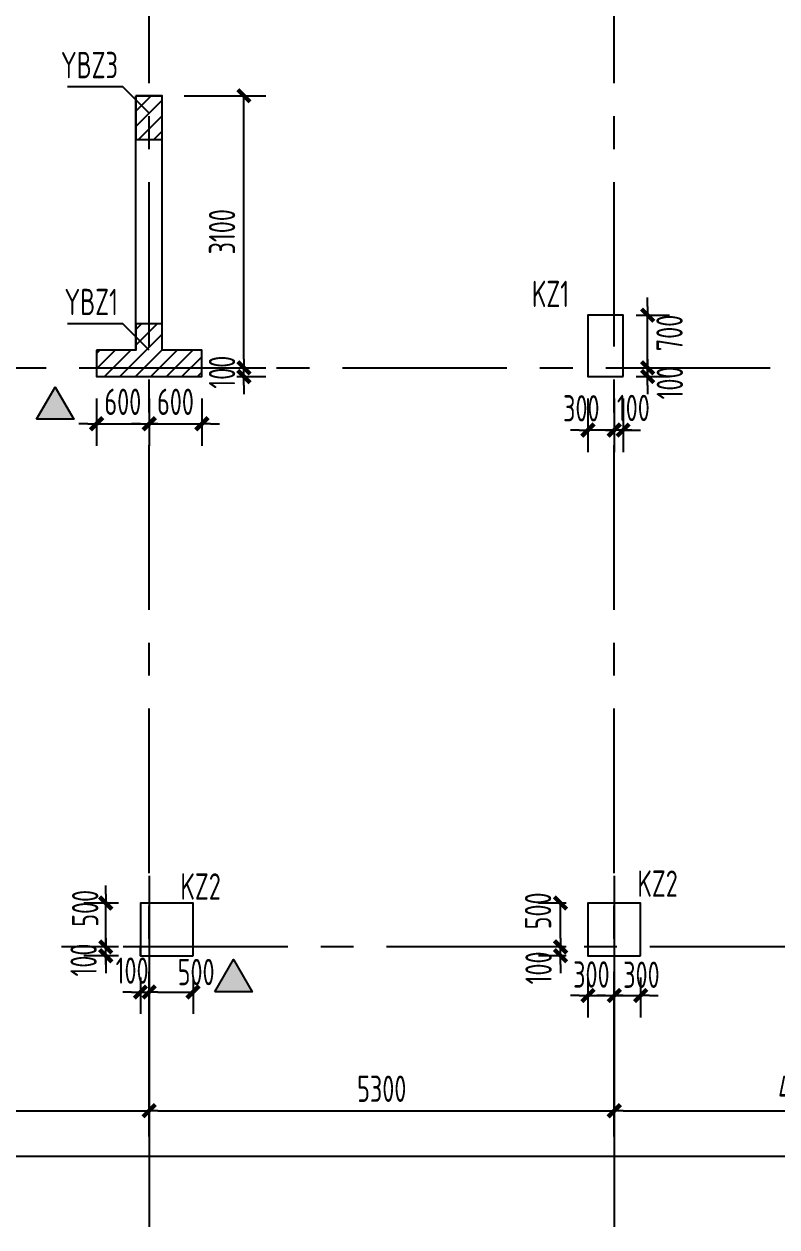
# Model space of a CAD drawing. Extents: x 580289 to 1106878, y -144605 to 78052.
# Drawn here: x 702935 to 711514, y 49127 to 62835 of the extents above; entities that cross this region are included whole.
import ezdxf
from ezdxf.enums import TextEntityAlignment as Align

# ---------------------------------------------------------------- set-up
doc = ezdxf.new("R2010")
doc.units = 0
doc.header["$LTSCALE"] = 100
doc.linetypes.add('CENTER', pattern=[2, 1.25, -0.25, 0.25, -0.25])
doc.linetypes.add('DASHED', pattern=[0.75, 0.5, -0.25])
doc.layers.get('0').update_dxf_attribs({"linetype": 'CONTINUOUS'})
doc.layers.get('Defpoints').update_dxf_attribs({"linetype": 'CONTINUOUS'})
for name, color, linetype in [('AXIS', 3, 'CONTINUOUS'), ('b边缘构件', 240, 'CONTINUOUS'), ('b边缘构件阴影', 240, 'CONTINUOUS'), ('COLU', 7, 'CONTINUOUS'), ('COLU_DASH', 9, 'DASHED'), ('DIM', 3, 'CONTINUOUS'), ('PAXIS', 253, 'CENTER'), ('TEXT', 2, 'CONTINUOUS'), ('THIN', 7, 'CONTINUOUS'), ('柱标注', 2, 'CONTINUOUS')]:
    doc.layers.add(name, color=color, linetype=linetype)
doc.styles.get("Standard").update_dxf_attribs({"font": 'tssdeng.shx', "width": 0.7, "bigfont": 'tssdchn.shx'})
doc.styles.add('TSSD_Dimension', font='Tssdeng.shx', dxfattribs={"width": 0.7, "bigfont": 'tssdchn.shx'})
doc.dimstyles.new('TSSD_100_100$0', dxfattribs={"dimtxt": 300, "dimasz": 100, "dimexe": 250, "dimexo": 250, "dimgap": 100, "dimtad": 1, "dimdec": 0, "dimzin": 0, "dimdsep": 46, "dimtxsty": 'TSSD_Dimension', "dimblk": '_TSDBK', "dimblk1": '_TSDBK', "dimblk2": '_TSDBK', "dimsah": 1, "dimcen": 0, "dimclrt": 7, "dimadec": 0, "dimazin": 0, "dimtfac": 1, "dimtdec": 0, "dimtix": 1, "dimtmove": 2, "dimatfit": 3, "dimldrblk": '_TSDBK', "dimfxl": 1, "dimtolj": 1, "dimtzin": 0, "dimarcsym": 0})

# ---------------------------------------------------------------- blocks, each defined once
blk = doc.blocks.new('_TSDBK')
blk.add_line((-1, 0), (0, 0))
at = {"const_width": 0.5}
blk.add_lwpolyline([(-0.7, -0.7), (0.7, 0.7)], dxfattribs=at)
blk = doc.blocks.new('*D106')
at = {"layer": 'Defpoints', "color": 0}
for p in [(705111, 58918), (705111, 58818), (705441, 58918)]:
    blk.add_point(p, dxfattribs=at)
at = {"layer": 'DIM', "color": 0, "lineweight": -2}
for p, q in [((705441, 59018), (705441, 59118)), ((705361, 58918), (705691, 58918)), ((705361, 58818), (705691, 58818)), ((705441, 58818), (705441, 58918)), ((705441, 58718), (705441, 58618))]:
    blk.add_line(p, q, dxfattribs=at)
at = {"layer": 'DIM', "color": 0, "lineweight": -2, "xscale": 100, "yscale": 100, "zscale": 100}
for p, rotation in [((705441, 58918), 270), ((705441, 58818), 90)]:
    blk.add_blockref('_TSDBK', p, dxfattribs=dict(at, rotation=rotation))
at = {"layer": 'DIM', "color": 7, "insert": (705191, 58868), "char_height": 300, "attachment_point": 5, "rotation": 90, "style": 'TSSD_Dimension'}
blk.add_mtext('\\A1;100', dxfattribs=at)
blk = doc.blocks.new('*D107')
at = {"layer": 'Defpoints', "color": 0}
for p in [(704511, 62018), (705441, 62018), (705111, 58918)]:
    blk.add_point(p, dxfattribs=at)
at = {"layer": 'DIM', "color": 0, "lineweight": -2}
for p, q in [((704761, 62018), (705691, 62018)), ((705441, 59018), (705441, 61918)), ((705361, 58918), (705691, 58918))]:
    blk.add_line(p, q, dxfattribs=at)
at = {"layer": 'DIM', "color": 0, "lineweight": -2, "xscale": 100, "yscale": 100, "zscale": 100}
for p, rotation in [((705441, 62018), 90), ((705441, 58918), 270)]:
    blk.add_blockref('_TSDBK', p, dxfattribs=dict(at, rotation=rotation))
at = {"layer": 'DIM', "color": 7, "insert": (705191, 60468), "char_height": 300, "attachment_point": 5, "rotation": 90, "style": 'TSSD_Dimension'}
blk.add_mtext('\\A1;3100', dxfattribs=at)
blk = doc.blocks.new('*D114')
at = {"layer": 'Defpoints', "color": 0}
for p in [(709661, 58918), (709661, 58818), (710041, 58818)]:
    blk.add_point(p, dxfattribs=at)
at = {"layer": 'DIM', "color": 0, "lineweight": -2}
for p, q in [((710041, 59018), (710041, 59118)), ((709911, 58918), (710291, 58918)), ((709911, 58818), (710291, 58818)), ((710041, 58918), (710041, 58818)), ((710041, 58718), (710041, 58618))]:
    blk.add_line(p, q, dxfattribs=at)
at = {"layer": 'DIM', "color": 0, "lineweight": -2, "xscale": 100, "yscale": 100, "zscale": 100}
for p, rotation in [((710041, 58918), 270), ((710041, 58818), 90)]:
    blk.add_blockref('_TSDBK', p, dxfattribs=dict(at, rotation=rotation))
at = {"layer": 'DIM', "color": 7, "insert": (710294, 58745), "char_height": 300, "attachment_point": 5, "rotation": 90, "style": 'TSSD_Dimension'}
blk.add_mtext('\\A1;100', dxfattribs=at)
blk = doc.blocks.new('*D115')
at = {"layer": 'Defpoints', "color": 0}
for p in [(709661, 59518), (710041, 59518), (709661, 58818)]:
    blk.add_point(p, dxfattribs=at)
at = {"layer": 'DIM', "color": 0, "lineweight": -2}
for p, q in [((710041, 59618), (710041, 59718)), ((709911, 59518), (710291, 59518)), ((710041, 58818), (710041, 59518)), ((709911, 58818), (710291, 58818)), ((710041, 58718), (710041, 58618))]:
    blk.add_line(p, q, dxfattribs=at)
at = {"layer": 'DIM', "color": 0, "lineweight": -2, "xscale": 100, "yscale": 100, "zscale": 100}
for p, rotation in [((710041, 59518), 270), ((710041, 58818), 90)]:
    blk.add_blockref('_TSDBK', p, dxfattribs=dict(at, rotation=rotation))
at = {"layer": 'DIM', "color": 7, "insert": (710290, 59315), "char_height": 300, "attachment_point": 5, "rotation": 90, "style": 'TSSD_Dimension'}
blk.add_mtext('\\A1;700', dxfattribs=at)
blk = doc.blocks.new('*D116')
at = {"layer": 'Defpoints', "color": 0}
for p in [(709661, 58818), (709761, 58818), (709661, 58208)]:
    blk.add_point(p, dxfattribs=at)
at = {"layer": 'DIM', "color": 0, "lineweight": -2}
for p, q in [((709661, 58568), (709661, 57958)), ((709761, 58568), (709761, 57958)), ((709561, 58208), (709461, 58208)), ((709761, 58208), (709661, 58208)), ((709861, 58208), (709961, 58208))]:
    blk.add_line(p, q, dxfattribs=at)
at = {"layer": 'DIM', "color": 0, "lineweight": -2, "xscale": 100, "yscale": 100, "zscale": 100}
for p, rotation in [((709661, 58208), 359.9999999933299), ((709761, 58208), 179.9999999933299)]:
    blk.add_blockref('_TSDBK', p, dxfattribs=dict(at, rotation=rotation))
at = {"layer": 'DIM', "color": 7, "insert": (709878, 58460), "char_height": 300, "attachment_point": 5, "rotation": 360, "style": 'TSSD_Dimension'}
blk.add_mtext('\\A1;100', dxfattribs=at)
blk = doc.blocks.new('*D117')
at = {"layer": 'Defpoints', "color": 0}
for p in [(709361, 58818), (709661, 58818), (709361, 58208)]:
    blk.add_point(p, dxfattribs=at)
at = {"layer": 'DIM', "color": 0, "lineweight": -2}
for p, q in [((709361, 58568), (709361, 57958)), ((709661, 58568), (709661, 57958)), ((709261, 58208), (709161, 58208)), ((709661, 58208), (709361, 58208)), ((709761, 58208), (709861, 58208))]:
    blk.add_line(p, q, dxfattribs=at)
at = {"layer": 'DIM', "color": 0, "lineweight": -2, "xscale": 100, "yscale": 100, "zscale": 100}
for p, rotation in [((709361, 58208), 359.9999999933299), ((709661, 58208), 179.9999999933299)]:
    blk.add_blockref('_TSDBK', p, dxfattribs=dict(at, rotation=rotation))
at = {"layer": 'DIM', "color": 7, "insert": (709285, 58456), "char_height": 300, "attachment_point": 5, "rotation": 360, "style": 'TSSD_Dimension'}
blk.add_mtext('\\A1;300', dxfattribs=at)
blk = doc.blocks.new('*D188')
at = {"layer": 'Defpoints', "color": 0}
for p in [(704261, 52218), (704361, 52218), (704361, 51804)]:
    blk.add_point(p, dxfattribs=at)
at = {"layer": 'DIM', "color": 0, "lineweight": -2}
for p, q in [((704261, 51968), (704261, 51554)), ((704361, 51968), (704361, 51554)), ((704161, 51804), (704061, 51804)), ((704261, 51804), (704361, 51804)), ((704461, 51804), (704561, 51804))]:
    blk.add_line(p, q, dxfattribs=at)
at = {"layer": 'DIM', "color": 0, "lineweight": -2, "xscale": 100, "yscale": 100, "zscale": 100}
blk.add_blockref('_TSDBK', (704261, 51804), dxfattribs=at)
at = {"layer": 'DIM', "color": 0, "lineweight": -2, "xscale": 100, "yscale": 100, "zscale": 100, "rotation": 180}
blk.add_blockref('_TSDBK', (704361, 51804), dxfattribs=at)
at = {"layer": 'DIM', "color": 7, "insert": (704167, 52048), "char_height": 300, "attachment_point": 5, "style": 'TSSD_Dimension'}
blk.add_mtext('\\A1;100', dxfattribs=at)
blk = doc.blocks.new('*D189')
at = {"layer": 'Defpoints', "color": 0}
for p in [(704361, 52218), (704861, 52218), (704861, 51804)]:
    blk.add_point(p, dxfattribs=at)
at = {"layer": 'DIM', "color": 0, "lineweight": -2}
for p, q in [((704361, 51968), (704361, 51554)), ((704861, 51968), (704861, 51554)), ((704461, 51804), (704761, 51804))]:
    blk.add_line(p, q, dxfattribs=at)
at = {"layer": 'DIM', "color": 0, "lineweight": -2, "xscale": 100, "yscale": 100, "zscale": 100, "rotation": 180}
blk.add_blockref('_TSDBK', (704361, 51804), dxfattribs=at)
at = {"layer": 'DIM', "color": 0, "lineweight": -2, "xscale": 100, "yscale": 100, "zscale": 100}
blk.add_blockref('_TSDBK', (704861, 51804), dxfattribs=at)
at = {"layer": 'DIM', "color": 7, "insert": (704896, 52032), "char_height": 300, "attachment_point": 5, "style": 'TSSD_Dimension'}
blk.add_mtext('\\A1;500', dxfattribs=at)
blk = doc.blocks.new('*D190')
at = {"layer": 'Defpoints', "color": 0}
for p in [(703866, 52318), (704261, 52318), (704261, 52218)]:
    blk.add_point(p, dxfattribs=at)
at = {"layer": 'DIM', "color": 0, "lineweight": -2}
for p, q in [((703866, 52418), (703866, 52518)), ((704011, 52318), (703616, 52318)), ((703866, 52218), (703866, 52318)), ((704011, 52218), (703616, 52218)), ((703866, 52118), (703866, 52018))]:
    blk.add_line(p, q, dxfattribs=at)
at = {"layer": 'DIM', "color": 0, "lineweight": -2, "xscale": 100, "yscale": 100, "zscale": 100}
for p, rotation in [((703866, 52318), 270), ((703866, 52218), 90)]:
    blk.add_blockref('_TSDBK', p, dxfattribs=dict(at, rotation=rotation))
at = {"layer": 'DIM', "color": 7, "insert": (703614, 52169), "char_height": 300, "attachment_point": 5, "rotation": 90, "style": 'TSSD_Dimension'}
blk.add_mtext('\\A1;100', dxfattribs=at)
blk = doc.blocks.new('*D191')
at = {"layer": 'Defpoints', "color": 0}
for p in [(703866, 52818), (704261, 52818), (704261, 52318)]:
    blk.add_point(p, dxfattribs=at)
at = {"layer": 'DIM', "color": 0, "lineweight": -2}
for p, q in [((703866, 52918), (703866, 53018)), ((704011, 52818), (703616, 52818)), ((703866, 52318), (703866, 52818)), ((704011, 52318), (703616, 52318)), ((703866, 52218), (703866, 52118))]:
    blk.add_line(p, q, dxfattribs=at)
at = {"layer": 'DIM', "color": 0, "lineweight": -2, "xscale": 100, "yscale": 100, "zscale": 100}
for p, rotation in [((703866, 52818), 270), ((703866, 52318), 90)]:
    blk.add_blockref('_TSDBK', p, dxfattribs=dict(at, rotation=rotation))
at = {"layer": 'DIM', "color": 7, "insert": (703632, 52758), "char_height": 300, "attachment_point": 5, "rotation": 90, "style": 'TSSD_Dimension'}
blk.add_mtext('\\A1;500', dxfattribs=at)
blk = doc.blocks.new('*D192')
at = {"layer": 'Defpoints', "color": 0}
for p in [(709361, 52218), (709661, 52218), (709661, 51765)]:
    blk.add_point(p, dxfattribs=at)
at = {"layer": 'DIM', "color": 0, "lineweight": -2}
for p, q in [((709361, 51968), (709361, 51515)), ((709661, 51968), (709661, 51515)), ((709261, 51765), (709161, 51765)), ((709361, 51765), (709661, 51765)), ((709761, 51765), (709861, 51765))]:
    blk.add_line(p, q, dxfattribs=at)
at = {"layer": 'DIM', "color": 0, "lineweight": -2, "xscale": 100, "yscale": 100, "zscale": 100}
blk.add_blockref('_TSDBK', (709361, 51765), dxfattribs=at)
at = {"layer": 'DIM', "color": 0, "lineweight": -2, "xscale": 100, "yscale": 100, "zscale": 100, "rotation": 180}
blk.add_blockref('_TSDBK', (709661, 51765), dxfattribs=at)
at = {"layer": 'DIM', "color": 7, "insert": (709400, 52004), "char_height": 300, "attachment_point": 5, "style": 'TSSD_Dimension'}
blk.add_mtext('\\A1;300', dxfattribs=at)
blk = doc.blocks.new('*D193')
at = {"layer": 'Defpoints', "color": 0}
for p in [(709661, 52218), (709961, 52218), (709961, 51765)]:
    blk.add_point(p, dxfattribs=at)
at = {"layer": 'DIM', "color": 0, "lineweight": -2}
for p, q in [((709661, 51968), (709661, 51515)), ((709961, 51968), (709961, 51515)), ((709561, 51765), (709461, 51765)), ((709661, 51765), (709961, 51765)), ((710061, 51765), (710161, 51765))]:
    blk.add_line(p, q, dxfattribs=at)
at = {"layer": 'DIM', "color": 0, "lineweight": -2, "xscale": 100, "yscale": 100, "zscale": 100}
blk.add_blockref('_TSDBK', (709661, 51765), dxfattribs=at)
at = {"layer": 'DIM', "color": 0, "lineweight": -2, "xscale": 100, "yscale": 100, "zscale": 100, "rotation": 180}
blk.add_blockref('_TSDBK', (709961, 51765), dxfattribs=at)
at = {"layer": 'DIM', "color": 7, "insert": (709970, 52001), "char_height": 300, "attachment_point": 5, "style": 'TSSD_Dimension'}
blk.add_mtext('\\A1;300', dxfattribs=at)
blk = doc.blocks.new('*D194')
at = {"layer": 'Defpoints', "color": 0}
for p in [(709048, 52318), (709361, 52318), (709361, 52218)]:
    blk.add_point(p, dxfattribs=at)
at = {"layer": 'DIM', "color": 0, "lineweight": -2}
for p, q in [((709048, 52418), (709048, 52518)), ((709111, 52318), (708798, 52318)), ((709048, 52218), (709048, 52318)), ((709111, 52218), (708798, 52218)), ((709048, 52118), (709048, 52018))]:
    blk.add_line(p, q, dxfattribs=at)
at = {"layer": 'DIM', "color": 0, "lineweight": -2, "xscale": 100, "yscale": 100, "zscale": 100}
for p, rotation in [((709048, 52318), 270), ((709048, 52218), 90)]:
    blk.add_blockref('_TSDBK', p, dxfattribs=dict(at, rotation=rotation))
at = {"layer": 'DIM', "color": 7, "insert": (708798, 52079), "char_height": 300, "attachment_point": 5, "rotation": 90, "style": 'TSSD_Dimension'}
blk.add_mtext('\\A1;100', dxfattribs=at)
blk = doc.blocks.new('*D195')
at = {"layer": 'Defpoints', "color": 0}
for p in [(709048, 52818), (709361, 52818), (709361, 52318)]:
    blk.add_point(p, dxfattribs=at)
at = {"layer": 'DIM', "color": 0, "lineweight": -2}
for p, q in [((709111, 52818), (708798, 52818)), ((709048, 52418), (709048, 52718)), ((709111, 52318), (708798, 52318))]:
    blk.add_line(p, q, dxfattribs=at)
at = {"layer": 'DIM', "color": 0, "lineweight": -2, "xscale": 100, "yscale": 100, "zscale": 100}
for p, rotation in [((709048, 52818), 90), ((709048, 52318), 270)]:
    blk.add_blockref('_TSDBK', p, dxfattribs=dict(at, rotation=rotation))
at = {"layer": 'DIM', "color": 7, "insert": (708792, 52729), "char_height": 300, "attachment_point": 5, "rotation": 90, "style": 'TSSD_Dimension'}
blk.add_mtext('\\A1;500', dxfattribs=at)
blk = doc.blocks.new('*D343')
at = {"layer": 'Defpoints', "color": 0}
for p in [(704511, 62018), (705441, 62018), (705111, 58918)]:
    blk.add_point(p, dxfattribs=at)
at = {"layer": 'DIM', "color": 0, "lineweight": -2}
for p, q in [((704761, 62018), (705691, 62018)), ((705441, 59018), (705441, 61918)), ((705361, 58918), (705691, 58918))]:
    blk.add_line(p, q, dxfattribs=at)
at = {"layer": 'DIM', "color": 0, "lineweight": -2, "xscale": 100, "yscale": 100, "zscale": 100}
for p, rotation in [((705441, 62018), 90), ((705441, 58918), 270)]:
    blk.add_blockref('_TSDBK', p, dxfattribs=dict(at, rotation=rotation))
at = {"layer": 'DIM', "color": 7, "insert": (705191, 60468), "char_height": 300, "attachment_point": 5, "rotation": 90, "style": 'TSSD_Dimension'}
blk.add_mtext('\\A1;3100', dxfattribs=at)
blk = doc.blocks.new('*D350')
at = {"layer": 'Defpoints', "color": 0}
for p in [(709661, 58918), (709661, 58818), (710041, 58818)]:
    blk.add_point(p, dxfattribs=at)
at = {"layer": 'DIM', "color": 0, "lineweight": -2}
for p, q in [((710041, 59018), (710041, 59118)), ((709911, 58918), (710291, 58918)), ((709911, 58818), (710291, 58818)), ((710041, 58918), (710041, 58818)), ((710041, 58718), (710041, 58618))]:
    blk.add_line(p, q, dxfattribs=at)
at = {"layer": 'DIM', "color": 0, "lineweight": -2, "xscale": 100, "yscale": 100, "zscale": 100}
for p, rotation in [((710041, 58918), 270), ((710041, 58818), 90)]:
    blk.add_blockref('_TSDBK', p, dxfattribs=dict(at, rotation=rotation))
at = {"layer": 'DIM', "color": 7, "insert": (710294, 58745), "char_height": 300, "attachment_point": 5, "rotation": 90, "style": 'TSSD_Dimension'}
blk.add_mtext('\\A1;100', dxfattribs=at)
blk = doc.blocks.new('*D351')
at = {"layer": 'Defpoints', "color": 0}
for p in [(709661, 59518), (710041, 59518), (709661, 58818)]:
    blk.add_point(p, dxfattribs=at)
at = {"layer": 'DIM', "color": 0, "lineweight": -2}
for p, q in [((710041, 59618), (710041, 59718)), ((709911, 59518), (710291, 59518)), ((710041, 58818), (710041, 59518)), ((709911, 58818), (710291, 58818)), ((710041, 58718), (710041, 58618))]:
    blk.add_line(p, q, dxfattribs=at)
at = {"layer": 'DIM', "color": 0, "lineweight": -2, "xscale": 100, "yscale": 100, "zscale": 100}
for p, rotation in [((710041, 59518), 270), ((710041, 58818), 90)]:
    blk.add_blockref('_TSDBK', p, dxfattribs=dict(at, rotation=rotation))
at = {"layer": 'DIM', "color": 7, "insert": (710290, 59315), "char_height": 300, "attachment_point": 5, "rotation": 90, "style": 'TSSD_Dimension'}
blk.add_mtext('\\A1;700', dxfattribs=at)
blk = doc.blocks.new('*D352')
at = {"layer": 'Defpoints', "color": 0}
for p in [(709661, 58818), (709761, 58818), (709661, 58208)]:
    blk.add_point(p, dxfattribs=at)
at = {"layer": 'DIM', "color": 0, "lineweight": -2}
for p, q in [((709661, 58568), (709661, 57958)), ((709761, 58568), (709761, 57958)), ((709561, 58208), (709461, 58208)), ((709761, 58208), (709661, 58208)), ((709861, 58208), (709961, 58208))]:
    blk.add_line(p, q, dxfattribs=at)
at = {"layer": 'DIM', "color": 0, "lineweight": -2, "xscale": 100, "yscale": 100, "zscale": 100}
for p, rotation in [((709661, 58208), 359.9999999933299), ((709761, 58208), 179.9999999933299)]:
    blk.add_blockref('_TSDBK', p, dxfattribs=dict(at, rotation=rotation))
at = {"layer": 'DIM', "color": 7, "insert": (709878, 58460), "char_height": 300, "attachment_point": 5, "rotation": 360, "style": 'TSSD_Dimension'}
blk.add_mtext('\\A1;100', dxfattribs=at)
blk = doc.blocks.new('*D353')
at = {"layer": 'Defpoints', "color": 0}
for p in [(709361, 58818), (709661, 58818), (709361, 58208)]:
    blk.add_point(p, dxfattribs=at)
at = {"layer": 'DIM', "color": 0, "lineweight": -2}
for p, q in [((709361, 58568), (709361, 57958)), ((709661, 58568), (709661, 57958)), ((709261, 58208), (709161, 58208)), ((709661, 58208), (709361, 58208)), ((709761, 58208), (709861, 58208))]:
    blk.add_line(p, q, dxfattribs=at)
at = {"layer": 'DIM', "color": 0, "lineweight": -2, "xscale": 100, "yscale": 100, "zscale": 100}
for p, rotation in [((709361, 58208), 359.9999999933299), ((709661, 58208), 179.9999999933299)]:
    blk.add_blockref('_TSDBK', p, dxfattribs=dict(at, rotation=rotation))
at = {"layer": 'DIM', "color": 7, "insert": (709285, 58456), "char_height": 300, "attachment_point": 5, "rotation": 360, "style": 'TSSD_Dimension'}
blk.add_mtext('\\A1;300', dxfattribs=at)
blk = doc.blocks.new('*D431')
at = {"layer": 'Defpoints', "color": 0}
for p in [(704261, 52218), (704361, 52218), (704361, 51804)]:
    blk.add_point(p, dxfattribs=at)
at = {"layer": 'DIM', "color": 0, "lineweight": -2}
for p, q in [((704261, 51968), (704261, 51554)), ((704361, 51968), (704361, 51554)), ((704161, 51804), (704061, 51804)), ((704261, 51804), (704361, 51804)), ((704461, 51804), (704561, 51804))]:
    blk.add_line(p, q, dxfattribs=at)
at = {"layer": 'DIM', "color": 0, "lineweight": -2, "xscale": 100, "yscale": 100, "zscale": 100}
blk.add_blockref('_TSDBK', (704261, 51804), dxfattribs=at)
at = {"layer": 'DIM', "color": 0, "lineweight": -2, "xscale": 100, "yscale": 100, "zscale": 100, "rotation": 180}
blk.add_blockref('_TSDBK', (704361, 51804), dxfattribs=at)
at = {"layer": 'DIM', "color": 7, "insert": (704167, 52048), "char_height": 300, "attachment_point": 5, "style": 'TSSD_Dimension'}
blk.add_mtext('\\A1;100', dxfattribs=at)
blk = doc.blocks.new('*D432')
at = {"layer": 'Defpoints', "color": 0}
for p in [(704361, 52218), (704861, 52218), (704861, 51804)]:
    blk.add_point(p, dxfattribs=at)
at = {"layer": 'DIM', "color": 0, "lineweight": -2}
for p, q in [((704361, 51968), (704361, 51554)), ((704861, 51968), (704861, 51554)), ((704461, 51804), (704761, 51804))]:
    blk.add_line(p, q, dxfattribs=at)
at = {"layer": 'DIM', "color": 0, "lineweight": -2, "xscale": 100, "yscale": 100, "zscale": 100, "rotation": 180}
blk.add_blockref('_TSDBK', (704361, 51804), dxfattribs=at)
at = {"layer": 'DIM', "color": 0, "lineweight": -2, "xscale": 100, "yscale": 100, "zscale": 100}
blk.add_blockref('_TSDBK', (704861, 51804), dxfattribs=at)
at = {"layer": 'DIM', "color": 7, "insert": (704896, 52032), "char_height": 300, "attachment_point": 5, "style": 'TSSD_Dimension'}
blk.add_mtext('\\A1;500', dxfattribs=at)
blk = doc.blocks.new('*D433')
at = {"layer": 'Defpoints', "color": 0}
for p in [(703866, 52318), (704261, 52318), (704261, 52218)]:
    blk.add_point(p, dxfattribs=at)
at = {"layer": 'DIM', "color": 0, "lineweight": -2}
for p, q in [((703866, 52418), (703866, 52518)), ((704011, 52318), (703616, 52318)), ((703866, 52218), (703866, 52318)), ((704011, 52218), (703616, 52218)), ((703866, 52118), (703866, 52018))]:
    blk.add_line(p, q, dxfattribs=at)
at = {"layer": 'DIM', "color": 0, "lineweight": -2, "xscale": 100, "yscale": 100, "zscale": 100}
for p, rotation in [((703866, 52318), 270), ((703866, 52218), 90)]:
    blk.add_blockref('_TSDBK', p, dxfattribs=dict(at, rotation=rotation))
at = {"layer": 'DIM', "color": 7, "insert": (703614, 52169), "char_height": 300, "attachment_point": 5, "rotation": 90, "style": 'TSSD_Dimension'}
blk.add_mtext('\\A1;100', dxfattribs=at)
blk = doc.blocks.new('*D434')
at = {"layer": 'Defpoints', "color": 0}
for p in [(703866, 52818), (704261, 52818), (704261, 52318)]:
    blk.add_point(p, dxfattribs=at)
at = {"layer": 'DIM', "color": 0, "lineweight": -2}
for p, q in [((703866, 52918), (703866, 53018)), ((704011, 52818), (703616, 52818)), ((703866, 52318), (703866, 52818)), ((704011, 52318), (703616, 52318)), ((703866, 52218), (703866, 52118))]:
    blk.add_line(p, q, dxfattribs=at)
at = {"layer": 'DIM', "color": 0, "lineweight": -2, "xscale": 100, "yscale": 100, "zscale": 100}
for p, rotation in [((703866, 52818), 270), ((703866, 52318), 90)]:
    blk.add_blockref('_TSDBK', p, dxfattribs=dict(at, rotation=rotation))
at = {"layer": 'DIM', "color": 7, "insert": (703632, 52758), "char_height": 300, "attachment_point": 5, "rotation": 90, "style": 'TSSD_Dimension'}
blk.add_mtext('\\A1;500', dxfattribs=at)
blk = doc.blocks.new('*D435')
at = {"layer": 'Defpoints', "color": 0}
for p in [(709361, 52218), (709661, 52218), (709661, 51765)]:
    blk.add_point(p, dxfattribs=at)
at = {"layer": 'DIM', "color": 0, "lineweight": -2}
for p, q in [((709361, 51968), (709361, 51515)), ((709661, 51968), (709661, 51515)), ((709261, 51765), (709161, 51765)), ((709361, 51765), (709661, 51765)), ((709761, 51765), (709861, 51765))]:
    blk.add_line(p, q, dxfattribs=at)
at = {"layer": 'DIM', "color": 0, "lineweight": -2, "xscale": 100, "yscale": 100, "zscale": 100}
blk.add_blockref('_TSDBK', (709361, 51765), dxfattribs=at)
at = {"layer": 'DIM', "color": 0, "lineweight": -2, "xscale": 100, "yscale": 100, "zscale": 100, "rotation": 180}
blk.add_blockref('_TSDBK', (709661, 51765), dxfattribs=at)
at = {"layer": 'DIM', "color": 7, "insert": (709400, 52004), "char_height": 300, "attachment_point": 5, "style": 'TSSD_Dimension'}
blk.add_mtext('\\A1;300', dxfattribs=at)
blk = doc.blocks.new('*D436')
at = {"layer": 'Defpoints', "color": 0}
for p in [(709661, 52218), (709961, 52218), (709961, 51765)]:
    blk.add_point(p, dxfattribs=at)
at = {"layer": 'DIM', "color": 0, "lineweight": -2}
for p, q in [((709661, 51968), (709661, 51515)), ((709961, 51968), (709961, 51515)), ((709561, 51765), (709461, 51765)), ((709661, 51765), (709961, 51765)), ((710061, 51765), (710161, 51765))]:
    blk.add_line(p, q, dxfattribs=at)
at = {"layer": 'DIM', "color": 0, "lineweight": -2, "xscale": 100, "yscale": 100, "zscale": 100}
blk.add_blockref('_TSDBK', (709661, 51765), dxfattribs=at)
at = {"layer": 'DIM', "color": 0, "lineweight": -2, "xscale": 100, "yscale": 100, "zscale": 100, "rotation": 180}
blk.add_blockref('_TSDBK', (709961, 51765), dxfattribs=at)
at = {"layer": 'DIM', "color": 7, "insert": (709970, 52001), "char_height": 300, "attachment_point": 5, "style": 'TSSD_Dimension'}
blk.add_mtext('\\A1;300', dxfattribs=at)
blk = doc.blocks.new('*D437')
at = {"layer": 'Defpoints', "color": 0}
for p in [(709048, 52318), (709361, 52318), (709361, 52218)]:
    blk.add_point(p, dxfattribs=at)
at = {"layer": 'DIM', "color": 0, "lineweight": -2}
for p, q in [((709048, 52418), (709048, 52518)), ((709111, 52318), (708798, 52318)), ((709048, 52218), (709048, 52318)), ((709111, 52218), (708798, 52218)), ((709048, 52118), (709048, 52018))]:
    blk.add_line(p, q, dxfattribs=at)
at = {"layer": 'DIM', "color": 0, "lineweight": -2, "xscale": 100, "yscale": 100, "zscale": 100}
for p, rotation in [((709048, 52318), 270), ((709048, 52218), 90)]:
    blk.add_blockref('_TSDBK', p, dxfattribs=dict(at, rotation=rotation))
at = {"layer": 'DIM', "color": 7, "insert": (708798, 52079), "char_height": 300, "attachment_point": 5, "rotation": 90, "style": 'TSSD_Dimension'}
blk.add_mtext('\\A1;100', dxfattribs=at)
blk = doc.blocks.new('*D438')
at = {"layer": 'Defpoints', "color": 0}
for p in [(709048, 52818), (709361, 52818), (709361, 52318)]:
    blk.add_point(p, dxfattribs=at)
at = {"layer": 'DIM', "color": 0, "lineweight": -2}
for p, q in [((709111, 52818), (708798, 52818)), ((709048, 52418), (709048, 52718)), ((709111, 52318), (708798, 52318))]:
    blk.add_line(p, q, dxfattribs=at)
at = {"layer": 'DIM', "color": 0, "lineweight": -2, "xscale": 100, "yscale": 100, "zscale": 100}
for p, rotation in [((709048, 52818), 90), ((709048, 52318), 270)]:
    blk.add_blockref('_TSDBK', p, dxfattribs=dict(at, rotation=rotation))
at = {"layer": 'DIM', "color": 7, "insert": (708792, 52729), "char_height": 300, "attachment_point": 5, "rotation": 90, "style": 'TSSD_Dimension'}
blk.add_mtext('\\A1;500', dxfattribs=at)
blk = doc.blocks.new('*D449')
at = {"layer": 'Defpoints', "color": 0}
for p in [(665361, 49933), (714561, 49933), (714561, 49933)]:
    blk.add_point(p, dxfattribs=at)
at = {"layer": 'DIM', "color": 0, "lineweight": -2}
for p, q in [((714561, 50183), (714561, 50183)), ((665461, 49933), (714461, 49933))]:
    blk.add_line(p, q, dxfattribs=at)
at = {"layer": 'DIM', "color": 0, "lineweight": -2, "xscale": 100, "yscale": 100, "zscale": 100, "rotation": 180}
blk.add_blockref('_TSDBK', (665361, 49933), dxfattribs=at)
at = {"layer": 'DIM', "color": 0, "lineweight": -2, "xscale": 100, "yscale": 100, "zscale": 100}
blk.add_blockref('_TSDBK', (714561, 49933), dxfattribs=at)
at = {"layer": 'DIM', "color": 7, "insert": (689961, 50183), "char_height": 300, "attachment_point": 5, "style": 'TSSD_Dimension'}
blk.add_mtext('\\A1;49200', dxfattribs=at)
blk = doc.blocks.new('*D458')
at = {"layer": 'Defpoints', "color": 0}
for p in [(699561, 50452), (704361, 50452), (704361, 50452)]:
    blk.add_point(p, dxfattribs=at)
at = {"layer": 'DIM', "color": 0, "lineweight": -2}
for p, q in [((699661, 50452), (704261, 50452)), ((699561, 50202), (699561, 50202)), ((704361, 50202), (704361, 50202))]:
    blk.add_line(p, q, dxfattribs=at)
at = {"layer": 'DIM', "color": 0, "lineweight": -2, "xscale": 100, "yscale": 100, "zscale": 100, "rotation": 180}
blk.add_blockref('_TSDBK', (699561, 50452), dxfattribs=at)
at = {"layer": 'DIM', "color": 0, "lineweight": -2, "xscale": 100, "yscale": 100, "zscale": 100}
blk.add_blockref('_TSDBK', (704361, 50452), dxfattribs=at)
at = {"layer": 'DIM', "color": 7, "insert": (701961, 50702), "char_height": 300, "attachment_point": 5, "style": 'TSSD_Dimension'}
blk.add_mtext('\\A1;4800', dxfattribs=at)
blk = doc.blocks.new('*D459')
at = {"layer": 'Defpoints', "color": 0}
for p in [(704361, 50452), (709661, 50452), (709661, 50366)]:
    blk.add_point(p, dxfattribs=at)
at = {"layer": 'DIM', "color": 0, "lineweight": -2}
for p, q in [((709661, 50616), (709661, 50702)), ((704461, 50452), (709561, 50452)), ((704361, 50202), (704361, 50202))]:
    blk.add_line(p, q, dxfattribs=at)
at = {"layer": 'DIM', "color": 0, "lineweight": -2, "xscale": 100, "yscale": 100, "zscale": 100, "rotation": 180}
blk.add_blockref('_TSDBK', (704361, 50452), dxfattribs=at)
at = {"layer": 'DIM', "color": 0, "lineweight": -2, "xscale": 100, "yscale": 100, "zscale": 100}
blk.add_blockref('_TSDBK', (709661, 50452), dxfattribs=at)
at = {"layer": 'DIM', "color": 7, "insert": (707011, 50702), "char_height": 300, "attachment_point": 5, "style": 'TSSD_Dimension'}
blk.add_mtext('\\A1;5300', dxfattribs=at)
blk = doc.blocks.new('*D460')
at = {"layer": 'Defpoints', "color": 0}
for p in [(713961, 50490), (713961, 50452), (709661, 50366)]:
    blk.add_point(p, dxfattribs=at)
at = {"layer": 'DIM', "color": 0, "lineweight": -2}
for p, q in [((709661, 50616), (709661, 50702)), ((709761, 50452), (713861, 50452)), ((713961, 50240), (713961, 50202))]:
    blk.add_line(p, q, dxfattribs=at)
at = {"layer": 'DIM', "color": 0, "lineweight": -2, "xscale": 100, "yscale": 100, "zscale": 100, "rotation": 180}
blk.add_blockref('_TSDBK', (709661, 50452), dxfattribs=at)
at = {"layer": 'DIM', "color": 0, "lineweight": -2, "xscale": 100, "yscale": 100, "zscale": 100}
blk.add_blockref('_TSDBK', (713961, 50452), dxfattribs=at)
at = {"layer": 'DIM', "color": 7, "insert": (711811, 50702), "char_height": 300, "attachment_point": 5, "style": 'TSSD_Dimension'}
blk.add_mtext('\\A1;4300', dxfattribs=at)
blk = doc.blocks.new('*D499')
at = {"layer": 'Defpoints', "color": 0}
for p in [(704361, 58818), (704961, 58818), (704961, 58280)]:
    blk.add_point(p, dxfattribs=at)
at = {"layer": 'DIM', "color": 0, "lineweight": -2}
for p, q in [((704361, 58568), (704361, 58030)), ((704961, 58568), (704961, 58030)), ((704261, 58280), (704161, 58280)), ((704361, 58280), (704961, 58280)), ((705061, 58280), (705161, 58280))]:
    blk.add_line(p, q, dxfattribs=at)
at = {"layer": 'DIM', "color": 0, "lineweight": -2, "xscale": 100, "yscale": 100, "zscale": 100}
blk.add_blockref('_TSDBK', (704361, 58280), dxfattribs=at)
at = {"layer": 'DIM', "color": 0, "lineweight": -2, "xscale": 100, "yscale": 100, "zscale": 100, "rotation": 180}
blk.add_blockref('_TSDBK', (704961, 58280), dxfattribs=at)
at = {"layer": 'DIM', "color": 7, "insert": (704661, 58530), "char_height": 300, "attachment_point": 5, "style": 'TSSD_Dimension'}
blk.add_mtext('\\A1;600', dxfattribs=at)
blk = doc.blocks.new('*D500')
at = {"layer": 'Defpoints', "color": 0}
for p in [(703761, 58818), (704361, 58818), (704361, 58280)]:
    blk.add_point(p, dxfattribs=at)
at = {"layer": 'DIM', "color": 0, "lineweight": -2}
for p, q in [((703761, 58568), (703761, 58030)), ((704361, 58568), (704361, 58030)), ((703661, 58280), (703561, 58280)), ((703761, 58280), (704361, 58280)), ((704461, 58280), (704561, 58280))]:
    blk.add_line(p, q, dxfattribs=at)
at = {"layer": 'DIM', "color": 0, "lineweight": -2, "xscale": 100, "yscale": 100, "zscale": 100}
blk.add_blockref('_TSDBK', (703761, 58280), dxfattribs=at)
at = {"layer": 'DIM', "color": 0, "lineweight": -2, "xscale": 100, "yscale": 100, "zscale": 100, "rotation": 180}
blk.add_blockref('_TSDBK', (704361, 58280), dxfattribs=at)
at = {"layer": 'DIM', "color": 7, "insert": (704061, 58530), "char_height": 300, "attachment_point": 5, "style": 'TSSD_Dimension'}
blk.add_mtext('\\A1;600', dxfattribs=at)

msp = doc.modelspace()

# ---------------------------------------------------------------- hatches: boundary and pattern name
at = {"layer": 'b边缘构件阴影'}
h = msp.add_hatch(dxfattribs=at)
h.set_pattern_fill('ANSI31', color=256, scale=1000, style=0)
h.set_pattern_definition([(45, (775522.31, -104963.03), (-88.38835, 88.38835), [])])
h.paths.add_polyline_path([(704360.8, 62017.7), (704210.8, 62017.7), (704210.8, 61517.7), (704360.8, 61517.7)])
h.paths.add_polyline_path([(704510.8, 61967.7), (704360.8, 61817.7), (704360.8, 61517.7), (704510.8, 61517.7)])
h.paths.add_polyline_path([(704510.8, 61967.7), (704510.8, 62017.7), (704360.8, 62017.7), (704360.8, 61817.7)])
h = msp.add_hatch(dxfattribs=at)
h.set_pattern_fill('ANSI31', color=256, scale=1000, style=0)
h.set_pattern_definition([(45, (734162.84, 13999.33), (-88.38835, 88.38835), [])])
h.paths.add_polyline_path([(704360.8, 59417.7), (704210.8, 59417.7), (704210.8, 59117.7), (703760.8, 59117.7), (703760.8, 58917.7), (704360.8, 58917.7)])
h.paths.add_polyline_path([(704360.8, 58917.7), (703760.8, 58917.7), (703760.8, 58817.7), (704360.8, 58817.7)])
h.paths.add_polyline_path([(704960.8, 59117.7), (704510.8, 59117.7), (704510.8, 59267.7), (704360.8, 59117.7), (704360.8, 58917.7), (704960.8, 58917.7)])
h.paths.add_polyline_path([(704510.8, 59267.7), (704510.8, 59417.7), (704360.8, 59417.7), (704360.8, 59117.7)])
h.paths.add_polyline_path([(704960.8, 58917.7), (704360.8, 58917.7), (704360.8, 58817.7), (704960.8, 58817.7)])
at = {"layer": 'TEXT'}
for points in [[(703077.6, 58330.9), (703289.7, 58698.2), (703501.8, 58330.9)], [(705108.8, 51806.2), (705320.9, 52173.6), (705533, 51806.2)]]:
    msp.add_hatch(color=256, dxfattribs=at).paths.add_polyline_path(points)

# ---------------------------------------------------------------- linework, layer by layer
at = {"layer": 'AXIS'}
for p, q in [((704360.8, 53127.2), (704360.8, 49127.2)), ((709660.8, 53127.2), (709660.8, 49127.2))]:
    msp.add_line(p, q, dxfattribs=at)
at = {"layer": 'b边缘构件'}
for points in [[(704510.8, 62017.7), (704210.8, 62017.7)], [(704210.8, 62017.7), (704210.8, 61517.7), (704510.8, 61517.7), (704510.8, 62017.7), (704210.8, 62017.7)], [(703760.8, 59117.7), (703760.8, 58817.7), (704960.8, 58817.7), (704960.8, 59117.7), (704510.8, 59117.7), (704510.8, 59417.7), (704210.8, 59417.7), (704210.8, 59117.7), (703760.8, 59117.7)]]:
    msp.add_lwpolyline(points, dxfattribs=at)
at = {"layer": 'COLU'}
msp.add_line((704260.8, 52217.7), (704262, 52317.7), dxfattribs=at)
for points in [[(704210.8, 59117.7), (704210.8, 62017.7)], [(704210.8, 62017.7), (704510.8, 62017.7)], [(704510.8, 59117.7), (704510.8, 62017.7)]]:
    msp.add_lwpolyline(points, dxfattribs=at)
for points in [[(709760.8, 58817.7), (709760.8, 59517.7), (709360.8, 59517.7), (709360.8, 58817.7)], [(704860.8, 52217.7), (704860.8, 52817.7), (704260.8, 52817.7), (704260.8, 52217.7)], [(709960.8, 52217.7), (709960.8, 52817.7), (709360.8, 52817.7), (709360.8, 52217.7)]]:
    msp.add_lwpolyline(points, close=True, dxfattribs=at)
at = {"layer": 'COLU_DASH', "color": 32}
msp.add_line((704210.8, 61517.7), (704510.8, 61517.7), dxfattribs=at)
at = {"layer": 'PAXIS', "linetype": 'CENTER', "ltscale": 15}
for p, q in [((704360.8, 50159.7), (704360.8, 75412.2)), ((709660.8, 50159.7), (709660.8, 67017.7)), ((664563.2, 58917.7), (715358.4, 58917.7)), ((717941.1, 52317.7), (703360.8, 52317.7))]:
    msp.add_line(p, q, dxfattribs=at)
at = {"layer": 'TEXT'}
for points in [[(703077.6, 58330.9), (703289.7, 58698.2), (703501.8, 58330.9)], [(705108.8, 51806.2), (705320.9, 52173.6), (705533, 51806.2)]]:
    msp.add_lwpolyline(points, close=True, dxfattribs=at)
at = {"layer": 'THIN'}
for points in [[(704360.8, 61817.7), (704060.8, 62117.7), (703430.8, 62117.7)], [(704360.8, 59117.7), (704060.8, 59417.7), (703430.8, 59417.7)]]:
    msp.add_lwpolyline(points, dxfattribs=at)

# ---------------------------------------------------------------- texts
at = {"layer": 'TEXT', "width": 0.7}
for s, p in [('YBZ3', (703355, 62217.7)), ('YBZ1', (703395.4, 59517.7))]:
    msp.add_text(s, height=300, rotation=360, dxfattribs=at).set_placement(p)
at = {"layer": '柱标注', "width": 0.7}
for s, p in [('KZ1', (708933.8, 59759.5)), ('KZ2', (710154, 53039.4)), ('KZ2', (704947.1, 53006.9))]:
    msp.add_text(s, height=300, dxfattribs=at).set_placement(p, align=Align.MIDDLE_CENTER)

# ---------------------------------------------------------------- dimensions: what is measured, and where the dimension line sits
at = {"layer": 'DIM'}
for base, p1, p2, picture, middle in [((705441.4, 62017.7), (705110.8, 58917.7), (704510.8, 62017.7), '*D107', (705191.4, 60467.7)), ((705441.4, 62017.7), (705110.8, 58917.7), (704510.8, 62017.7), '*D343', (705191.4, 60467.7)), ((705441.4, 58917.7), (705110.8, 58817.7), (705110.8, 58917.7), '*D106', (705191.4, 58867.7))]:
    dim = msp.add_linear_dim(base=base, p1=p1, p2=p2, angle=90, dimstyle='TSSD_100_100$0', dxfattribs=at)
    dim.commit()
    dim.dimension.update_dxf_attribs({"geometry": picture, "text_midpoint": middle})
for base, p1, p2, angle, picture, middle in [((710041.1, 59517.7), (709660.8, 58817.7), (709660.8, 59517.7), 90, '*D115', (710289.8, 59314.5)), ((710041.1, 59517.7), (709660.8, 58817.7), (709660.8, 59517.7), 90, '*D351', (710289.8, 59314.5)), ((710041.1, 58817.7), (709660.8, 58917.7), (709660.8, 58817.7), 90, '*D114', (710293.6, 58744.7)), ((710041.1, 58817.7), (709660.8, 58917.7), (709660.8, 58817.7), 90, '*D350', (710293.6, 58744.7)), ((709360.8, 58207.6), (709660.8, 58817.7), (709360.8, 58817.7), 180, '*D117', (709284.8, 58456.5)), ((709360.8, 58207.6), (709660.8, 58817.7), (709360.8, 58817.7), 180, '*D353', (709284.8, 58456.5)), ((709660.8, 58207.6), (709760.8, 58817.7), (709660.8, 58817.7), 180, '*D116', (709878.4, 58460.4)), ((709660.8, 58207.6), (709760.8, 58817.7), (709660.8, 58817.7), 180, '*D352', (709878.4, 58460.4)), ((703866.3, 52817.7), (704260.8, 52317.7), (704260.8, 52817.7), 90, '*D191', (703632.4, 52757.5)), ((703866.3, 52817.7), (704260.8, 52317.7), (704260.8, 52817.7), 90, '*D434', (703632.4, 52757.5)), ((709047.8, 52817.7), (709360.8, 52317.7), (709360.8, 52817.7), 90, '*D195', (708791.7, 52728.7)), ((709047.8, 52817.7), (709360.8, 52317.7), (709360.8, 52817.7), 90, '*D438', (708791.7, 52728.7)), ((703866.3, 52317.7), (704260.8, 52217.7), (704260.8, 52317.7), 90, '*D190', (703613.7, 52169.4)), ((703866.3, 52317.7), (704260.8, 52217.7), (704260.8, 52317.7), 90, '*D433', (703613.7, 52169.4)), ((709047.8, 52317.7), (709360.8, 52217.7), (709360.8, 52317.7), 90, '*D194', (708797.7, 52079)), ((709047.8, 52317.7), (709360.8, 52217.7), (709360.8, 52317.7), 90, '*D437', (708797.7, 52079))]:
    dim = msp.add_linear_dim(base=base, p1=p1, p2=p2, angle=angle, dimstyle='TSSD_100_100$0', dxfattribs=at)
    dim.commit()
    dim.dimension.update_dxf_attribs({"geometry": picture, "text_midpoint": middle, "dimtype": 160})
for base, p1, p2, picture, middle in [((704360.8, 58279.8), (703760.8, 58817.7), (704360.8, 58817.7), '*D500', (704060.8, 58529.8)), ((704960.8, 58279.8), (704360.8, 58817.7), (704960.8, 58817.7), '*D499', (704660.8, 58529.8)), ((704360.8, 50452.4), (699560.8, 50452.4), (704360.8, 50452.4), '*D458', (701960.8, 50702.4)), ((709660.8, 50452.4), (704360.8, 50452.4), (709660.8, 50365.7), '*D459', (707010.8, 50702.4)), ((713960.8, 50452.4), (709660.8, 50365.7), (713960.8, 50489.6), '*D460', (711810.8, 50702.4)), ((714560.8, 49933.2), (665360.8, 49933.2), (714560.8, 49933.2), '*D449', (689960.8, 50183.2))]:
    dim = msp.add_linear_dim(base=base, p1=p1, p2=p2, dimstyle='TSSD_100_100$0', dxfattribs=at)
    dim.commit()
    dim.dimension.update_dxf_attribs({"geometry": picture, "text_midpoint": middle})
for base, p1, p2, picture, middle in [((704360.8, 51803.6), (704260.8, 52217.7), (704360.8, 52217.7), '*D188', (704167.1, 52048)), ((704360.8, 51803.6), (704260.8, 52217.7), (704360.8, 52217.7), '*D431', (704167.1, 52048)), ((704860.8, 51803.6), (704360.8, 52217.7), (704860.8, 52217.7), '*D189', (704895.7, 52032.5)), ((704860.8, 51803.6), (704360.8, 52217.7), (704860.8, 52217.7), '*D432', (704895.7, 52032.5)), ((709660.8, 51765.2), (709360.8, 52217.7), (709660.8, 52217.7), '*D192', (709400.3, 52003.6)), ((709660.8, 51765.2), (709360.8, 52217.7), (709660.8, 52217.7), '*D435', (709400.3, 52003.6)), ((709960.8, 51765.2), (709660.8, 52217.7), (709960.8, 52217.7), '*D193', (709969.6, 52000.6)), ((709960.8, 51765.2), (709660.8, 52217.7), (709960.8, 52217.7), '*D436', (709969.6, 52000.6))]:
    dim = msp.add_linear_dim(base=base, p1=p1, p2=p2, dimstyle='TSSD_100_100$0', dxfattribs=at)
    dim.commit()
    dim.dimension.update_dxf_attribs({"geometry": picture, "text_midpoint": middle, "dimtype": 160})

doc.saveas('drawing.dxf')
